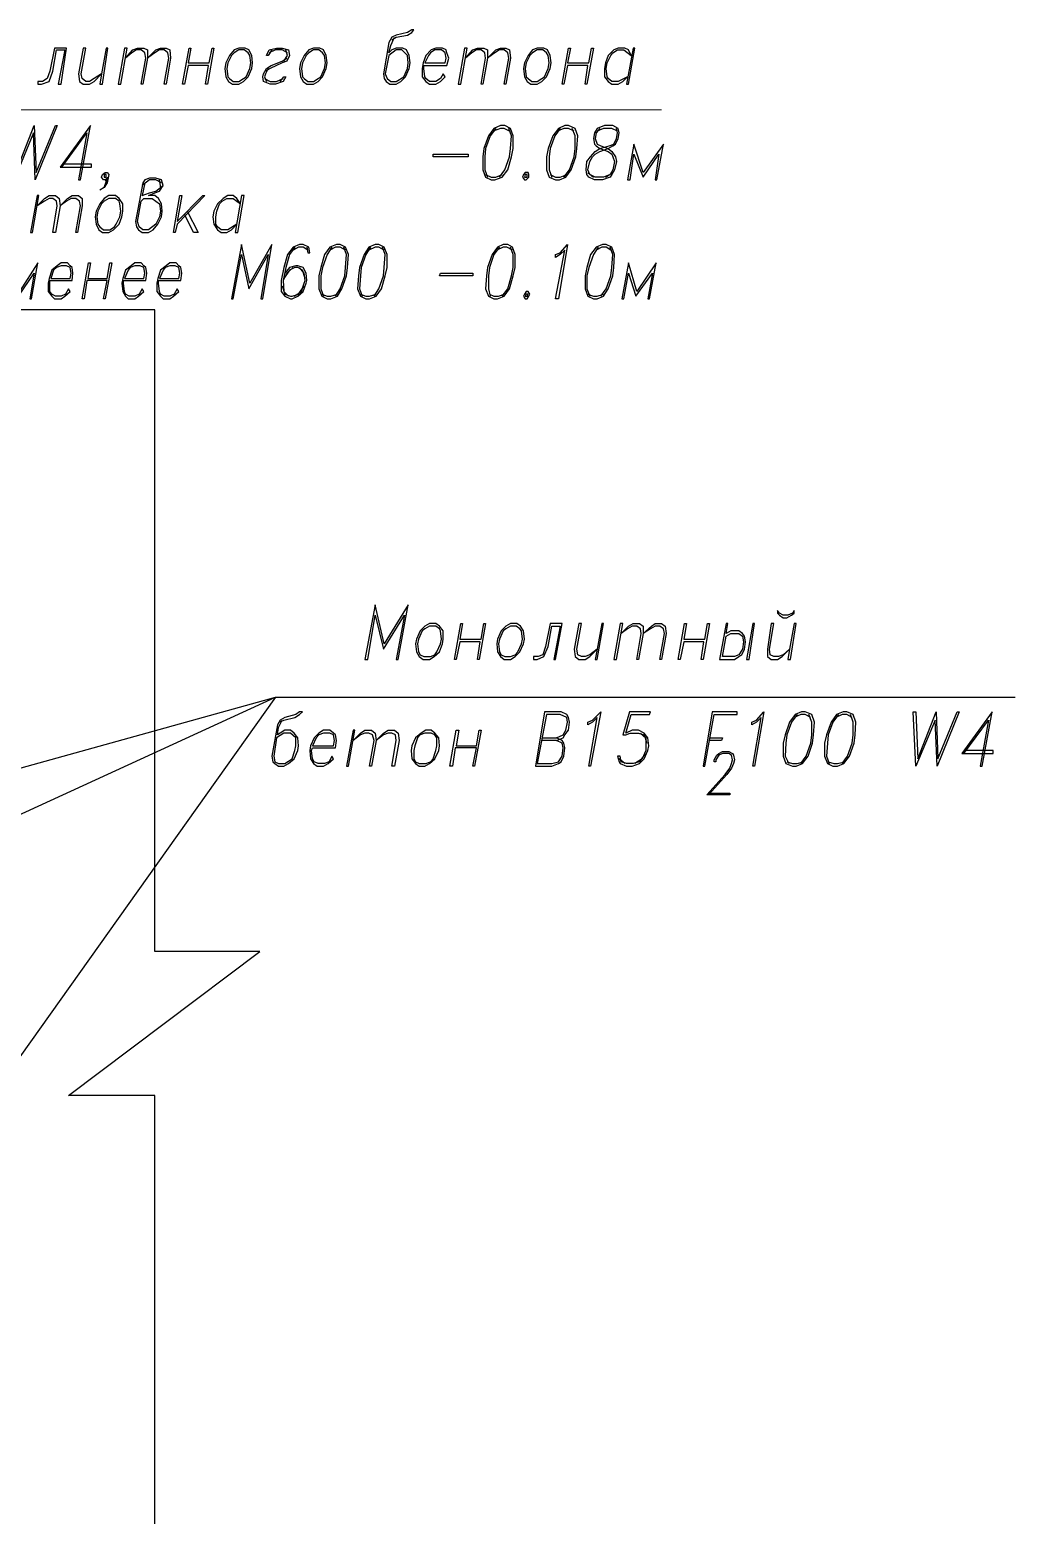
# Model space of a CAD drawing. Header units: millimetres. Extents: x 4241 to 6572, y 870 to 1291.
# Drawn here: x 4978.5 to 5023.8, y 1040.1 to 1108.3 of the extents above; entities that cross this region are included whole.
import ezdxf

# ---------------------------------------------------------------- set-up
doc = ezdxf.new("R2010")
doc.units = ezdxf.units.MM
doc.layers.add('PDF _0', color=7, linetype='Continuous')

msp = doc.modelspace()

# ---------------------------------------------------------------- linework, layer by layer
at = {"layer": 'PDF _0', "lineweight": 25}
for points in [[(4995.1455, 1107.8172), (4995.3572, 1107.9443), (4995.8652, 1108.0289), (4996.0768, 1108.1559), (4996.1615, 1108.2829), (4996.0768, 1108.2829), (4995.8652, 1108.1559), (4995.3572, 1108.0289), (4995.1455, 1107.9443), (4995.0185, 1107.6902), (4994.7645, 1106.2509), (4994.8068, 1106.0392), (4994.8915, 1105.9122), (4995.0608, 1105.7852), (4995.3572, 1105.7852), (4995.5688, 1105.9122), (4995.7805, 1106.1239), (4995.9498, 1106.5049), (4995.9922, 1106.7589), (4995.9498, 1107.0976), (4995.8228, 1107.3516), (4995.6535, 1107.4362), (4995.3572, 1107.4362), (4995.1455, 1107.3516), (4995.0185, 1107.2246), (4995.1031, 1107.5632), (4995.2725, 1107.9443)], [(4989.642, 1107.3516), (4989.4726, 1107.0976), (4989.3879, 1107.0976), (4989.515, 1107.3516), (4989.8536, 1107.4362), (4990.1076, 1107.4362), (4990.404, 1107.3516), (4990.4463, 1107.0976), (4990.3193, 1106.8435), (4990.1076, 1106.7589), (4989.5573, 1106.5049), (4989.3456, 1106.3779)], [(4990.3616, 1107.2246), (4990.1076, 1107.3516), (4989.8113, 1107.3516), (4989.515, 1107.2246)], [(4990.1923, 1106.8435), (4990.3616, 1107.0976), (4990.277, 1107.3516)], [(4990.023, 1105.9122), (4990.1923, 1106.1239), (4990.277, 1106.1239), (4990.15, 1105.9122), (4989.8113, 1105.7852), (4989.5573, 1105.7852), (4989.2609, 1105.9122), (4989.2186, 1106.1239), (4989.2609, 1106.2509), (4989.3879, 1106.5049), (4989.5996, 1106.6319), (4990.1076, 1106.8435), (4990.3193, 1106.9706)], [(4989.4726, 1106.5049), (4989.3456, 1106.2509), (4989.3033, 1106.1239), (4989.3879, 1105.9122)], [(4989.3033, 1106.0392), (4989.5573, 1105.9122), (4989.8536, 1105.9122), (4990.15, 1106.0392)], [(4979.9896, 1101.975), (4981.1327, 1103.5414), (4980.7516, 1101.3824), (4980.8363, 1101.3824), (4981.302, 1103.8801), (4979.905, 1101.975), (4981.3443, 1101.975), (4981.3443, 1102.1021), (4980.032, 1102.1021)], [(4999.9293, 1103.7531), (4999.6753, 1103.4144), (4999.4636, 1102.8217), (4999.4213, 1102.4407), (4999.4213, 1101.848), (4999.5483, 1101.5094)], [(5000.5643, 1103.6261), (5000.3103, 1103.7531), (5000.141, 1103.7531), (4999.8023, 1103.6261)], [(5000.0987, 1101.5094), (5000.3527, 1101.848), (5000.5643, 1102.4407), (5000.6067, 1102.8217), (5000.649, 1103.4144), (5000.522, 1103.7531)], [(5002.8927, 1103.7531), (5002.6387, 1103.4144), (5002.4271, 1102.8217), (5002.3847, 1102.4407), (5002.3847, 1101.848), (5002.5117, 1101.5094)], [(5003.5278, 1103.6261), (5003.2738, 1103.7531), (5003.0621, 1103.7531), (5002.7657, 1103.6261)], [(5003.0621, 1101.5094), (5003.3161, 1101.848), (5003.5278, 1102.4407), (5003.5701, 1102.8217), (5003.5701, 1103.4144), (5003.4431, 1103.7531)], [(5004.7131, 1103.7531), (5004.5438, 1103.5414), (5004.5015, 1103.2874), (5004.5861, 1103.0334), (5004.7555, 1102.9487), (5005.0942, 1102.8217), (5005.2635, 1102.6947), (5005.4328, 1102.4407), (5005.4752, 1102.2291), (5005.3905, 1101.848), (5005.2635, 1101.6364), (5005.1788, 1101.5094), (5004.8401, 1101.3824), (5004.4591, 1101.3824), (5004.2051, 1101.5094), (5004.1205, 1101.6364), (5004.0781, 1101.848), (5004.1205, 1102.2291), (5004.2898, 1102.4407), (5004.5015, 1102.6947), (5004.7131, 1102.8217), (5005.1365, 1102.9487), (5005.3482, 1103.0334), (5005.4752, 1103.2874), (5005.5175, 1103.5414), (5005.4752, 1103.7531)], [(5005.5175, 1103.6261), (5005.2635, 1103.7531), (5004.8825, 1103.7531), (5004.5861, 1103.6261)], [(4981.937, 1101.0437), (4982.1064, 1101.5094), (4981.9794, 1101.3824), (4981.8947, 1101.3824), (4981.81, 1101.5094), (4981.8524, 1101.6364), (4981.9794, 1101.721), (4982.064, 1101.721), (4982.1487, 1101.6364), (4982.064, 1101.2554), (4981.937, 1101.0437), (4981.7253, 1100.9167)], [(4981.9794, 1101.3824), (4982.064, 1101.2554)], [(4984.5618, 1101.2554), (4984.3078, 1101.3824), (4984.0114, 1101.3824), (4983.6727, 1101.1283)], [(4983.7998, 1101.2554), (4983.6727, 1100.6627), (4984.0114, 1100.7897), (4984.3078, 1100.8743), (4984.6464, 1101.1283)], [(4984.5194, 1101.0013), (4984.5194, 1101.1283), (4984.4771, 1101.3824)], [(4999.4636, 1101.6364), (4999.7176, 1101.5094), (4999.9293, 1101.5094), (5000.2257, 1101.6364)], [(5002.4271, 1101.6364), (5002.6811, 1101.5094), (5002.8927, 1101.5094), (5003.1891, 1101.6364)], [(5004.1628, 1101.721), (5004.4168, 1101.5094)], [(5004.9672, 1101.5094), (5005.3058, 1101.721)], [(4985.7472, 1099.943), (4986.2552, 1098.9693), (4986.0435, 1098.9693), (4985.6201, 1099.816)], [(4984.2654, 973.0232), (4984.2654, 1059.3439), (4980.286, 1059.3439), (4989.0916, 1065.9481), (4984.2654, 1065.9481), (4984.2654, 1095.4132), (4902.2629, 1095.4132), (4902.2629, 1090.587), (4895.6587, 1099.3926)], [(4991.2507, 1098.2919), (4991.293, 1098.0379), (4991.3777, 1098.0379), (4991.3353, 1098.2919), (4991.0813, 1098.4189), (4990.912, 1098.4189), (4990.6157, 1098.2919), (4990.3616, 1097.9532), (4990.1923, 1097.3606), (4990.0653, 1096.7679), (4990.0653, 1096.2598), (4990.2346, 1096.0482), (4990.4887, 1095.9212), (4990.5733, 1095.9212), (4990.8273, 1096.0482), (4991.0813, 1096.2598), (4991.2083, 1096.6409), (4991.2507, 1096.7679), (4991.2083, 1097.1065), (4991.0813, 1097.3606), (4990.8273, 1097.4452), (4990.7427, 1097.4452), (4990.4463, 1097.3606), (4990.2346, 1097.1065)], [(4990.7003, 1098.2919), (4990.4463, 1097.9532), (4990.277, 1097.3606), (4990.15, 1096.7679), (4990.1923, 1096.2598), (4990.404, 1096.0482)], [(4991.293, 1098.1649), (4991.0813, 1098.2919), (4990.8697, 1098.2919), (4990.6157, 1098.1649)], [(4992.3937, 1098.2919), (4992.182, 1097.9532), (4991.9704, 1097.3606), (4991.8857, 1096.9795), (4991.8857, 1096.3869), (4992.0127, 1096.0482)], [(4993.0287, 1098.1649), (4992.7747, 1098.2919), (4992.5631, 1098.2919), (4992.309, 1098.1649)], [(4992.5631, 1096.0482), (4992.7747, 1096.3869), (4992.9864, 1096.9795), (4993.0287, 1097.3606), (4993.0711, 1097.9532), (4992.9441, 1098.2919)], [(4994.1718, 1098.2919), (4993.9601, 1097.9532), (4993.7484, 1097.3606), (4993.7061, 1096.9795), (4993.6638, 1096.3869), (4993.7908, 1096.0482)], [(4994.8068, 1098.1649), (4994.5528, 1098.2919), (4994.3835, 1098.2919), (4994.0871, 1098.1649)], [(4994.3411, 1096.0482), (4994.5528, 1096.3869), (4994.7645, 1096.9795), (4994.8068, 1097.3606), (4994.8491, 1097.9532), (4994.7221, 1098.2919)], [(5000.0987, 1098.2919), (4999.8446, 1097.9532), (4999.633, 1097.3606), (4999.5906, 1096.9795), (4999.5906, 1096.3869), (4999.6753, 1096.0482)], [(5000.6913, 1098.1649), (5000.4373, 1098.2919), (5000.268, 1098.2919), (4999.9716, 1098.1649)], [(5000.2257, 1096.0482), (5000.4797, 1096.3869), (5000.649, 1096.9795), (5000.7337, 1097.3606), (5000.7337, 1097.9532), (5000.6067, 1098.2919)], [(5004.6285, 1098.2919), (5004.4168, 1097.9532), (5004.2051, 1097.3606), (5004.1205, 1096.9795), (5004.1205, 1096.3869), (5004.2475, 1096.0482)], [(5005.2212, 1098.1649), (5005.0095, 1098.2919), (5004.7978, 1098.2919), (5004.5438, 1098.1649)], [(5004.7555, 1096.0482), (5005.0095, 1096.3869), (5005.2212, 1096.9795), (5005.2635, 1097.3606), (5005.3058, 1097.9532), (5005.1788, 1098.2919)], [(4990.6157, 1097.3606), (4990.3193, 1097.1065), (4990.15, 1096.7679)], [(4991.166, 1096.8525), (4991.039, 1097.2335), (4990.8273, 1097.3606), (4990.7003, 1097.3606), (4990.4463, 1097.2335), (4990.1923, 1096.8525)], [(4990.658, 1096.0482), (4990.9967, 1096.2598), (4991.1237, 1096.6409), (4991.166, 1096.7679), (4991.1237, 1097.1065), (4990.912, 1097.3606)], [(4990.1076, 1096.5139), (4990.2346, 1096.1328), (4990.4887, 1096.0482), (4990.5733, 1096.0482), (4990.8697, 1096.1328), (4991.1237, 1096.5139)], [(4991.928, 1096.1328), (4992.182, 1096.0482), (4992.3514, 1096.0482), (4992.6477, 1096.1328)], [(4993.7061, 1096.1328), (4993.9601, 1096.0482), (4994.1294, 1096.0482), (4994.4258, 1096.1328)], [(4999.633, 1096.1328), (4999.8446, 1096.0482), (5000.0563, 1096.0482), (5000.3103, 1096.1328)], [(5004.1628, 1096.1328), (5004.4168, 1096.0482), (5004.5861, 1096.0482), (5004.8825, 1096.1328)], [(4930.9659, 1061.2913), (4989.8113, 1077.6325), (5023.8061, 1077.6325)], [(4935.4534, 1052.6973), (4989.8113, 1077.6325), (4944.259, 1013.6223)], [(4989.9806, 1076.4895), (4990.1923, 1076.5742), (4990.7003, 1076.7012), (4990.912, 1076.8282), (4991.039, 1076.9552), (4990.912, 1076.9552), (4990.7427, 1076.8282), (4990.2346, 1076.7012), (4990.023, 1076.5742), (4989.896, 1076.3625), (4989.642, 1074.9231), (4989.6843, 1074.6691), (4989.769, 1074.5844), (4989.9383, 1074.4574), (4990.1923, 1074.4574), (4990.404, 1074.5844), (4990.658, 1074.7961), (4990.8273, 1075.1771), (4990.8697, 1075.3888), (4990.8273, 1075.7698), (4990.658, 1075.9815), (4990.4887, 1076.1085), (4990.2346, 1076.1085), (4990.023, 1075.9815), (4989.896, 1075.8968), (4989.9383, 1076.2355), (4990.1076, 1076.5742)], [(5002.7234, 1075.6428), (5003.0198, 1075.7698), (5003.1044, 1075.8968), (5003.2738, 1076.1085), (5003.3161, 1076.4895), (5003.2738, 1076.7012), (5003.1891, 1076.8282), (5002.9351, 1076.9552), (5002.1731, 1076.9552), (5001.7497, 1074.4574), (5002.5117, 1074.4574), (5002.8081, 1074.5844), (5002.9351, 1074.6691), (5003.0621, 1074.9231), (5003.1044, 1075.3041), (5003.0621, 1075.5158), (5002.9774, 1075.6428), (5002.7234, 1075.7698)], [(5002.0461, 1075.7698), (5002.7234, 1075.7698), (5003.0198, 1075.8968), (5003.1468, 1076.1085), (5003.2314, 1076.4895), (5003.1891, 1076.7012), (5002.8927, 1076.8282), (5002.2577, 1076.8282), (5001.8344, 1074.5844), (5002.5117, 1074.5844), (5002.8081, 1074.6691), (5002.9774, 1074.9231), (5003.0198, 1075.3041), (5002.9774, 1075.5158), (5002.7234, 1075.6428), (5002.0461, 1075.6428)], [(5006.7875, 1075.0501), (5006.5335, 1074.6691), (5006.2372, 1074.5844), (5005.9409, 1074.5844), (5005.6868, 1074.6691), (5005.6445, 1074.9231), (5005.5175, 1074.9231), (5005.6022, 1074.6691), (5005.6445, 1074.5844), (5005.9409, 1074.4574), (5006.1949, 1074.4574), (5006.5335, 1074.5844), (5006.7452, 1074.7961), (5006.9146, 1075.1771), (5006.9569, 1075.3888), (5006.9146, 1075.7698), (5006.7452, 1075.9815), (5006.4912, 1076.1085), (5006.1949, 1076.1085), (5005.8985, 1075.9815), (5006.1525, 1076.8282), (5006.9992, 1076.8282), (5007.0416, 1076.9552), (5006.0679, 1076.9552), (5005.7715, 1075.8968), (5005.8985, 1075.8968), (5006.1102, 1075.9815), (5006.4912, 1075.9815), (5006.7452, 1075.8968), (5006.8722, 1075.5158)], [(5013.7728, 1076.8282), (5013.5188, 1076.4895), (5013.3071, 1075.8968), (5013.2648, 1075.5158), (5013.2224, 1074.9231), (5013.3918, 1074.5844)], [(5014.4078, 1076.7012), (5014.1538, 1076.8282), (5013.9421, 1076.8282), (5013.6458, 1076.7012)], [(5013.9421, 1074.5844), (5014.1961, 1074.9231), (5014.4078, 1075.5158), (5014.4501, 1075.8968), (5014.4501, 1076.4895), (5014.3231, 1076.8282)], [(5015.6779, 1076.8282), (5015.4238, 1076.4895), (5015.2122, 1075.8968), (5015.1698, 1075.5158), (5015.1275, 1074.9231), (5015.2545, 1074.5844)], [(5016.3129, 1076.7012), (5016.0589, 1076.8282), (5015.8472, 1076.8282), (5015.5509, 1076.7012)], [(5015.8472, 1074.5844), (5016.1012, 1074.9231), (5016.3129, 1075.5158), (5016.3552, 1075.8968), (5016.3552, 1076.4895), (5016.2282, 1076.8282)], [(5021.4354, 1075.0501), (5022.5784, 1076.5742), (5022.1974, 1074.4574), (5022.2821, 1074.4574), (5022.7478, 1076.9552), (5021.3507, 1075.0501), (5022.7901, 1075.0501), (5022.7901, 1075.1771), (5021.4777, 1075.1771)], [(5006.5759, 1075.9815), (5006.8299, 1075.7698), (5006.8299, 1075.3888), (5006.8299, 1075.1771), (5006.6605, 1074.7961), (5006.3219, 1074.5844)], [(5009.751, 1075.7698), (5010.3437, 1075.7698), (5010.3013, 1075.6428), (5009.751, 1075.6428)], [(5005.8562, 1074.5844), (5005.6022, 1074.7961)], [(5009.7087, 1073.2297), (5010.6824, 1073.2297), (5010.6824, 1073.145), (5009.624, 1073.145), (5010.4707, 1074.0764), (5010.6824, 1074.3728), (5010.767, 1074.5844), (5010.8094, 1074.7538), (5010.767, 1074.9654), (5010.64, 1075.0501), (5010.3437, 1075.0501), (5010.1743, 1074.9654), (5010.0473, 1074.7538), (5010.0473, 1074.6691), (5009.9627, 1074.6691), (5009.9627, 1074.7538), (5010.0897, 1074.9654), (5010.1743, 1075.0501), (5010.3437, 1075.1348), (5010.64, 1075.1348), (5010.8094, 1075.0501), (5010.8517, 1074.9654), (5010.894, 1074.7538), (5010.8517, 1074.5844), (5010.767, 1074.3728), (5010.5553, 1074.0764), (5009.7087, 1073.145)], [(5013.3071, 1074.6691), (5013.5611, 1074.5844), (5013.7728, 1074.5844), (5014.0691, 1074.6691)], [(5015.2122, 1074.6691), (5015.4662, 1074.5844), (5015.6355, 1074.5844), (5015.9742, 1074.6691)]]:
    msp.add_lwpolyline(points, dxfattribs=at)
for points in [[(4979.8203, 1105.7852), (4979.9473, 1105.7852), (4980.2013, 1107.4362), (4979.6509, 1107.4362), (4979.4393, 1106.3779), (4979.3123, 1106.0392), (4979.1006, 1105.9122), (4978.8889, 1105.9122), (4978.8889, 1105.7852), (4979.0583, 1105.7852), (4979.3969, 1105.9122), (4979.5663, 1106.3779), (4979.7356, 1107.3516), (4980.1166, 1107.3516)], [(4981.81, 1106.2509), (4981.4713, 1106.0392), (4981.2597, 1105.9122), (4981.0903, 1105.9122), (4980.921, 1106.0392), (4980.8787, 1106.2509), (4981.0903, 1107.4362), (4980.9633, 1107.4362), (4980.7516, 1106.2509), (4980.794, 1105.9122), (4980.9633, 1105.7852), (4981.2597, 1105.7852), (4981.4713, 1105.9122), (4981.81, 1106.2509), (4981.7253, 1105.7852), (4981.8524, 1105.7852), (4982.1064, 1107.4362), (4982.0217, 1107.4362)], [(4982.699, 1105.7852), (4982.9954, 1107.4362), (4982.8684, 1107.4362), (4982.572, 1105.7852)], [(4983.7151, 1105.7852), (4983.6304, 1105.7852), (4983.8421, 1106.9706), (4983.7998, 1107.2246), (4983.6304, 1107.3516), (4983.4187, 1107.3516), (4983.2071, 1107.2246), (4982.9107, 1106.9706), (4983.2494, 1107.3516), (4983.4611, 1107.4362), (4983.7574, 1107.4362), (4983.9268, 1107.3516), (4983.9268, 1106.9706)], [(4984.7735, 1105.7852), (4984.6888, 1105.7852), (4984.9005, 1106.9706), (4984.8581, 1107.2246), (4984.6888, 1107.3516), (4984.4771, 1107.3516), (4984.2654, 1107.2246), (4983.9268, 1106.9706), (4984.3078, 1107.3516), (4984.5194, 1107.4362), (4984.7735, 1107.4362), (4984.9428, 1107.3516), (4984.9851, 1106.9706)], [(4985.6201, 1105.7852), (4985.5355, 1105.7852), (4985.8318, 1107.4362), (4985.9165, 1107.4362), (4985.7895, 1106.7589), (4986.7632, 1106.7589), (4986.8902, 1107.4362), (4986.9749, 1107.4362), (4986.6785, 1105.7852), (4986.5938, 1105.7852), (4986.7209, 1106.6319), (4985.7895, 1106.6319)], [(4988.1179, 1107.4362), (4987.9062, 1107.3516), (4987.6946, 1107.0976), (4987.5252, 1106.7589), (4987.4829, 1106.5049), (4987.5252, 1106.1239), (4987.6522, 1105.9122), (4987.8216, 1105.7852), (4988.1179, 1105.7852), (4988.3296, 1105.9122), (4988.5413, 1106.1239), (4988.7106, 1106.5049), (4988.7529, 1106.7589), (4988.7106, 1107.0976), (4988.5836, 1107.3516), (4988.4142, 1107.4362)], [(4988.1179, 1107.3516), (4987.9062, 1107.2246), (4987.7792, 1107.0976), (4987.6099, 1106.7589), (4987.5675, 1106.5049), (4987.6099, 1106.1239), (4987.6946, 1106.0392), (4987.8639, 1105.9122), (4988.1179, 1105.9122), (4988.3296, 1106.0392), (4988.4566, 1106.1239), (4988.6259, 1106.5049), (4988.6683, 1106.7589), (4988.6259, 1107.0976), (4988.5413, 1107.2246), (4988.3719, 1107.3516)], [(4991.547, 1107.4362), (4991.3353, 1107.3516), (4991.1237, 1107.0976), (4990.9543, 1106.7589), (4990.912, 1106.5049), (4990.9543, 1106.1239), (4991.0813, 1105.9122), (4991.2507, 1105.7852), (4991.547, 1105.7852), (4991.7587, 1105.9122), (4991.9704, 1106.1239), (4992.1397, 1106.5049), (4992.182, 1106.7589), (4992.1397, 1107.0976), (4992.0127, 1107.3516), (4991.8434, 1107.4362)], [(4991.547, 1107.3516), (4991.3353, 1107.2246), (4991.2083, 1107.0976), (4991.039, 1106.7589), (4990.9967, 1106.5049), (4991.039, 1106.1239), (4991.1237, 1106.0392), (4991.293, 1105.9122), (4991.547, 1105.9122), (4991.7587, 1106.0392), (4991.8857, 1106.1239), (4992.055, 1106.5049), (4992.0974, 1106.7589), (4992.055, 1107.0976), (4991.9704, 1107.2246), (4991.801, 1107.3516)], [(4995.0185, 1107.0976), (4994.8491, 1106.2509), (4994.9338, 1106.0392), (4995.1031, 1105.9122), (4995.3572, 1105.9122), (4995.6958, 1106.1239), (4995.8652, 1106.5049), (4995.9075, 1106.7589), (4995.8652, 1107.0976), (4995.6112, 1107.3516), (4995.3572, 1107.3516)], [(4996.6272, 1106.6319), (4997.6856, 1106.6319), (4997.7702, 1106.9706), (4997.6856, 1107.2246), (4997.6432, 1107.3516), (4997.4739, 1107.4362), (4997.1775, 1107.4362), (4996.9659, 1107.3516), (4996.7119, 1107.0976), (4996.5849, 1106.7589), (4996.5425, 1106.5049), (4996.5425, 1106.1239), (4996.7119, 1105.9122), (4996.8812, 1105.7852), (4997.1775, 1105.7852), (4997.3892, 1105.9122), (4997.6009, 1106.1239), (4997.5162, 1106.2509), (4997.3892, 1106.0392), (4997.1775, 1105.9122), (4996.8812, 1105.9122), (4996.7119, 1106.0392), (4996.6695, 1106.1239), (4996.6272, 1106.5049)], [(4997.6009, 1106.7589), (4997.6432, 1106.9706), (4997.6009, 1107.2246), (4997.4316, 1107.3516), (4997.1352, 1107.3516), (4996.9235, 1107.2246), (4996.8389, 1107.0976), (4996.6695, 1106.7589)], [(4998.3206, 1105.7852), (4998.6169, 1107.4362), (4998.4899, 1107.4362), (4998.1936, 1105.7852)], [(4999.3366, 1105.7852), (4999.252, 1105.7852), (4999.4636, 1106.9706), (4999.4213, 1107.2246), (4999.252, 1107.3516), (4999.0403, 1107.3516), (4998.8286, 1107.2246), (4998.5323, 1106.9706), (4998.8709, 1107.3516), (4999.0826, 1107.4362), (4999.379, 1107.4362), (4999.5483, 1107.3516), (4999.5483, 1106.9706)], [(5000.395, 1105.7852), (5000.3103, 1105.7852), (5000.522, 1106.9706), (5000.4797, 1107.2246), (5000.3103, 1107.3516), (5000.0987, 1107.3516), (4999.887, 1107.2246), (4999.5483, 1106.9706), (4999.9293, 1107.3516), (5000.141, 1107.4362), (5000.395, 1107.4362), (5000.5643, 1107.3516), (5000.6067, 1106.9706)], [(5001.8344, 1107.4362), (5001.6227, 1107.3516), (5001.411, 1107.0976), (5001.2417, 1106.7589), (5001.1994, 1106.5049), (5001.2417, 1106.1239), (5001.3687, 1105.9122), (5001.538, 1105.7852), (5001.8344, 1105.7852), (5002.0461, 1105.9122), (5002.2577, 1106.1239), (5002.4271, 1106.5049), (5002.4694, 1106.7589), (5002.4271, 1107.0976), (5002.3001, 1107.3516), (5002.1307, 1107.4362)], [(5001.8344, 1107.3516), (5001.6227, 1107.2246), (5001.4957, 1107.0976), (5001.3264, 1106.7589), (5001.284, 1106.5049), (5001.3264, 1106.1239), (5001.411, 1106.0392), (5001.5804, 1105.9122), (5001.8344, 1105.9122), (5002.0461, 1106.0392), (5002.1731, 1106.1239), (5002.3424, 1106.5049), (5002.3847, 1106.7589), (5002.3424, 1107.0976), (5002.2577, 1107.2246), (5002.0884, 1107.3516)], [(5003.0621, 1105.7852), (5002.9774, 1105.7852), (5003.2738, 1107.4362), (5003.3584, 1107.4362), (5003.2314, 1106.7589), (5004.2051, 1106.7589), (5004.3321, 1107.4362), (5004.4168, 1107.4362), (5004.1205, 1105.7852), (5004.0358, 1105.7852), (5004.1628, 1106.6319), (5003.2314, 1106.6319)], [(5005.9832, 1106.1239), (5005.5598, 1105.9122), (5005.2635, 1105.9122), (5005.0942, 1106.0392), (5005.0518, 1106.1239), (5005.0095, 1106.5049), (5005.0518, 1106.7589), (5005.2212, 1107.0976), (5005.3058, 1107.2246), (5005.5175, 1107.3516), (5005.8138, 1107.3516), (5006.1525, 1107.0976), (5006.0255, 1107.3516), (5005.8562, 1107.4362), (5005.5598, 1107.4362), (5005.3482, 1107.3516), (5005.0942, 1107.0976), (5004.9672, 1106.7589), (5004.9248, 1106.5049), (5004.9248, 1106.1239), (5005.0942, 1105.9122), (5005.2635, 1105.7852), (5005.5598, 1105.7852), (5005.7715, 1105.9122)], [(5006.0255, 1105.7852), (5006.3219, 1107.4362), (5006.2372, 1107.4362), (5005.9409, 1105.7852)], [(4978.7619, 1101.3824), (4978.6772, 1103.5414), (4977.7882, 1101.3824), (4977.6612, 1103.8801), (4977.7882, 1103.8801), (4977.8729, 1101.721), (4978.7196, 1103.8801), (4978.8042, 1101.721), (4979.6933, 1103.8801), (4979.7779, 1103.8801)], [(5000.141, 1103.8801), (4999.8446, 1103.7531), (4999.5906, 1103.4144), (4999.379, 1102.8217), (4999.3366, 1102.4407), (4999.3366, 1101.848), (4999.4636, 1101.5094), (4999.7176, 1101.3824), (4999.887, 1101.3824), (5000.2257, 1101.5094), (5000.4797, 1101.848), (5000.649, 1102.4407), (5000.7337, 1102.8217), (5000.7337, 1103.4144), (5000.6067, 1103.7531), (5000.3527, 1103.8801)], [(5003.1044, 1103.8801), (5002.8081, 1103.7531), (5002.5541, 1103.4144), (5002.3424, 1102.8217), (5002.2577, 1102.4407), (5002.2577, 1101.848), (5002.3847, 1101.5094), (5002.6811, 1101.3824), (5002.8504, 1101.3824), (5003.1468, 1101.5094), (5003.4008, 1101.848), (5003.6124, 1102.4407), (5003.6548, 1102.8217), (5003.6971, 1103.4144), (5003.5701, 1103.7531), (5003.2738, 1103.8801)], [(5004.9248, 1103.8801), (5004.5861, 1103.7531), (5004.4591, 1103.5414), (5004.4168, 1103.2874), (5004.4591, 1103.0334), (5004.5438, 1102.9487), (5004.7131, 1102.8217), (5005.0942, 1102.6947), (5005.2635, 1102.5677), (5005.3058, 1102.4407), (5005.3905, 1102.2291), (5005.3058, 1101.848), (5005.1788, 1101.6364), (5004.8825, 1101.5094), (5004.5015, 1101.5094), (5004.2475, 1101.6364), (5004.1628, 1101.848), (5004.2475, 1102.2291), (5004.3745, 1102.4407), (5004.5015, 1102.5677), (5004.7131, 1102.6947), (5005.0942, 1102.8217), (5005.3058, 1102.9487), (5005.4328, 1103.0334), (5005.5598, 1103.2874), (5005.6022, 1103.5414), (5005.5598, 1103.7531), (5005.3058, 1103.8801)], [(4998.6593, 1102.4407), (4997.0505, 1102.4407), (4997.0505, 1102.5677), (4998.6593, 1102.5677)], [(5005.9832, 1101.3824), (5006.1102, 1101.3824), (5006.2795, 1102.5677), (5006.7029, 1101.5094), (5007.4226, 1102.5677), (5007.2532, 1101.3824), (5007.3379, 1101.3824), (5007.6342, 1103.0334), (5006.7029, 1101.721), (5006.2795, 1103.0334)], [(4981.937, 1101.6364), (4981.937, 1101.5094), (4982.0217, 1101.5094), (4982.0217, 1101.6364)], [(4983.9691, 1100.6627), (4984.2654, 1100.7897), (4984.4771, 1100.8743), (4984.6464, 1101.1283), (4984.5618, 1101.3824), (4984.3078, 1101.467), (4984.0114, 1101.467), (4983.7998, 1101.3824), (4983.7151, 1101.2554), (4983.3764, 1099.4773), (4983.4187, 1099.2233), (4983.5034, 1099.0963), (4983.6727, 1098.9693), (4983.9691, 1098.9693), (4984.1808, 1099.0963), (4984.3924, 1099.3503), (4984.5618, 1099.689), (4984.6041, 1099.943), (4984.5618, 1100.2817), (4984.4348, 1100.5357), (4984.2654, 1100.6627)], [(5001.284, 1101.721), (5001.1994, 1101.6364), (5001.157, 1101.5094), (5001.2417, 1101.3824), (5001.3264, 1101.3824), (5001.4534, 1101.5094), (5001.4534, 1101.6364), (5001.411, 1101.721)], [(5001.284, 1101.6364), (5001.2417, 1101.5094), (5001.3687, 1101.5094), (5001.3687, 1101.6364)], [(4978.6349, 1098.9693), (4978.9313, 1100.6627), (4978.8466, 1100.6627), (4978.5502, 1098.9693)], [(4979.6933, 1098.9693), (4979.5663, 1098.9693), (4979.7779, 1100.197), (4979.7356, 1100.4087), (4979.5663, 1100.5357), (4979.3969, 1100.5357), (4979.1853, 1100.4087), (4978.8466, 1100.197), (4979.1853, 1100.5357), (4979.3969, 1100.6627), (4979.6933, 1100.6627), (4979.8626, 1100.5357), (4979.905, 1100.197)], [(4980.7093, 1098.9693), (4980.6246, 1098.9693), (4980.8363, 1100.197), (4980.794, 1100.4087), (4980.6246, 1100.5357), (4980.413, 1100.5357), (4980.2013, 1100.4087), (4979.905, 1100.197), (4980.2436, 1100.5357), (4980.4553, 1100.6627), (4980.7516, 1100.6627), (4980.921, 1100.5357), (4980.921, 1100.197)], [(4982.1487, 1100.6627), (4981.937, 1100.5357), (4981.7253, 1100.2817), (4981.556, 1099.943), (4981.5137, 1099.689), (4981.556, 1099.3503), (4981.683, 1099.0963), (4981.8524, 1098.9693), (4982.1487, 1098.9693), (4982.3604, 1099.0963), (4982.6144, 1099.3503), (4982.7414, 1099.689), (4982.7837, 1099.943), (4982.7837, 1100.2817), (4982.6144, 1100.5357), (4982.445, 1100.6627)], [(4982.1487, 1100.5357), (4981.937, 1100.4087), (4981.81, 1100.2817), (4981.6407, 1099.943), (4981.5983, 1099.689), (4981.6407, 1099.3503), (4981.7253, 1099.2233), (4981.8947, 1099.0963), (4982.191, 1099.0963), (4982.4027, 1099.2233), (4982.4874, 1099.3503), (4982.6567, 1099.689), (4982.699, 1099.943), (4982.6567, 1100.2817), (4982.6144, 1100.4087), (4982.445, 1100.5357)], [(4983.6304, 1100.4087), (4983.7574, 1100.5357), (4984.1384, 1100.5357), (4984.3078, 1100.4087), (4984.4771, 1100.2817), (4984.5194, 1099.943), (4984.4771, 1099.689), (4984.3078, 1099.3503), (4983.9691, 1099.0963), (4983.7151, 1099.0963), (4983.5457, 1099.2233), (4983.4611, 1099.4773)], [(4985.2815, 1099.4773), (4986.4668, 1100.6627), (4986.5515, 1100.6627), (4985.2815, 1099.3503), (4985.1968, 1098.9693), (4985.1121, 1098.9693), (4985.4085, 1100.6627), (4985.4931, 1100.6627)], [(4988.0332, 1099.3503), (4987.6099, 1099.0963), (4987.3135, 1099.0963), (4987.1442, 1099.2233), (4987.0595, 1099.3503), (4987.0595, 1099.689), (4987.1019, 1099.943), (4987.2289, 1100.2817), (4987.3559, 1100.4087), (4987.5675, 1100.5357), (4987.8639, 1100.5357), (4988.2026, 1100.2817), (4988.0332, 1100.5357), (4987.8639, 1100.6627), (4987.6099, 1100.6627), (4987.3982, 1100.5357), (4987.1442, 1100.2817), (4986.9749, 1099.943), (4986.9325, 1099.689), (4986.9749, 1099.3503), (4987.1442, 1099.0963), (4987.3135, 1098.9693), (4987.5675, 1098.9693), (4987.7792, 1099.0963)], [(4988.0756, 1098.9693), (4988.3719, 1100.6627), (4988.2449, 1100.6627), (4987.9486, 1098.9693)], [(4989.1339, 1095.9212), (4989.2186, 1095.9212), (4989.642, 1098.4189), (4988.6259, 1096.6409), (4988.2449, 1098.4189), (4987.7792, 1095.9212), (4987.8639, 1095.9212), (4988.2449, 1097.9532), (4988.5836, 1096.3869), (4989.4726, 1097.9532)], [(4992.6054, 1098.4189), (4992.309, 1098.2919), (4992.055, 1097.9532), (4991.8857, 1097.3606), (4991.801, 1096.9795), (4991.801, 1096.3869), (4991.928, 1096.0482), (4992.182, 1095.9212), (4992.3514, 1095.9212), (4992.6477, 1096.0482), (4992.8594, 1096.3869), (4993.0711, 1096.9795), (4993.1134, 1097.3606), (4993.1557, 1097.9532), (4993.0287, 1098.2919), (4992.7747, 1098.4189)], [(4994.3835, 1098.4189), (4994.0871, 1098.2919), (4993.8754, 1097.9532), (4993.6638, 1097.3606), (4993.6214, 1096.9795), (4993.5791, 1096.3869), (4993.7061, 1096.0482), (4993.9601, 1095.9212), (4994.1294, 1095.9212), (4994.4258, 1096.0482), (4994.6798, 1096.3869), (4994.8491, 1096.9795), (4994.9338, 1097.3606), (4994.9338, 1097.9532), (4994.8068, 1098.2919), (4994.5528, 1098.4189)], [(5000.268, 1098.4189), (5000.014, 1098.2919), (4999.76, 1097.9532), (4999.5483, 1097.3606), (4999.506, 1096.9795), (4999.4636, 1096.3869), (4999.5906, 1096.0482), (4999.8446, 1095.9212), (5000.014, 1095.9212), (5000.3103, 1096.0482), (5000.5643, 1096.3869), (5000.7337, 1096.9795), (5000.8183, 1097.3606), (5000.8183, 1097.9532), (5000.6913, 1098.2919), (5000.4797, 1098.4189)], [(5002.8081, 1095.9212), (5002.6811, 1095.9212), (5003.1044, 1098.1649), (5002.8927, 1097.9532), (5002.6811, 1097.8262), (5002.6811, 1097.9532), (5002.8927, 1098.0379), (5003.2314, 1098.4189)], [(5004.8401, 1098.4189), (5004.5438, 1098.2919), (5004.2898, 1097.9532), (5004.1205, 1097.3606), (5004.0358, 1096.9795), (5004.0358, 1096.3869), (5004.1628, 1096.0482), (5004.4168, 1095.9212), (5004.5861, 1095.9212), (5004.8825, 1096.0482), (5005.0942, 1096.3869), (5005.3058, 1096.9795), (5005.3482, 1097.3606), (5005.3905, 1097.9532), (5005.2635, 1098.2919), (5005.0095, 1098.4189)], [(4977.3225, 1095.9212), (4977.4495, 1095.9212), (4977.6612, 1097.1065), (4977.9999, 1096.0482), (4978.7196, 1097.1065), (4978.5079, 1095.9212), (4978.5926, 1095.9212), (4978.8889, 1097.5722), (4978.0422, 1096.2598), (4977.6189, 1097.5722)], [(4979.4393, 1096.7679), (4980.4553, 1096.7679), (4980.4976, 1097.1065), (4980.4553, 1097.3606), (4980.3706, 1097.4452), (4980.2436, 1097.5722), (4979.9473, 1097.5722), (4979.7779, 1097.4452), (4979.5239, 1097.2335), (4979.3969, 1096.8525), (4979.3546, 1096.6409), (4979.3546, 1096.2598), (4979.5239, 1096.0482), (4979.6509, 1095.9212), (4979.9473, 1095.9212), (4980.1166, 1096.0482), (4980.3706, 1096.2598), (4980.286, 1096.3869), (4980.159, 1096.1328), (4979.9473, 1096.0482), (4979.6933, 1096.0482), (4979.5239, 1096.1328), (4979.4393, 1096.2598), (4979.4393, 1096.6409)], [(4980.3706, 1096.8525), (4980.413, 1097.1065), (4980.3706, 1097.3606), (4980.2013, 1097.4452), (4979.9473, 1097.4452), (4979.7356, 1097.3606), (4979.6086, 1097.2335), (4979.4816, 1096.8525)], [(4981.0057, 1095.9212), (4980.921, 1095.9212), (4981.2173, 1097.5722), (4981.302, 1097.5722), (4981.175, 1096.8525), (4982.064, 1096.8525), (4982.191, 1097.5722), (4982.2757, 1097.5722), (4981.9794, 1095.9212), (4981.8947, 1095.9212), (4982.064, 1096.7679), (4981.1327, 1096.7679)], [(4982.8261, 1096.7679), (4983.8421, 1096.7679), (4983.8844, 1097.1065), (4983.8421, 1097.3606), (4983.7574, 1097.4452), (4983.6304, 1097.5722), (4983.3341, 1097.5722), (4983.1647, 1097.4452), (4982.9107, 1097.2335), (4982.7837, 1096.8525), (4982.7414, 1096.6409), (4982.7837, 1096.2598), (4982.9107, 1096.0482), (4983.0377, 1095.9212), (4983.3341, 1095.9212), (4983.5034, 1096.0482), (4983.7574, 1096.2598), (4983.6727, 1096.3869), (4983.5457, 1096.1328), (4983.3341, 1096.0482), (4983.0801, 1096.0482), (4982.9107, 1096.1328), (4982.8684, 1096.2598), (4982.8261, 1096.6409)], [(4983.7574, 1096.8525), (4983.7998, 1097.1065), (4983.7574, 1097.3606), (4983.5881, 1097.4452), (4983.3341, 1097.4452), (4983.1224, 1097.3606), (4983.0377, 1097.2335), (4982.8684, 1096.8525)], [(4984.4348, 1096.7679), (4985.4508, 1096.7679), (4985.4931, 1097.1065), (4985.4508, 1097.3606), (4985.3661, 1097.4452), (4985.2391, 1097.5722), (4984.9428, 1097.5722), (4984.7735, 1097.4452), (4984.5194, 1097.2335), (4984.3924, 1096.8525), (4984.3501, 1096.6409), (4984.3501, 1096.2598), (4984.5194, 1096.0482), (4984.6464, 1095.9212), (4984.9428, 1095.9212), (4985.1121, 1096.0482), (4985.3661, 1096.2598), (4985.2815, 1096.3869), (4985.1545, 1096.1328), (4984.9428, 1096.0482), (4984.6888, 1096.0482), (4984.5194, 1096.1328), (4984.4771, 1096.2598), (4984.4348, 1096.6409)], [(4985.3661, 1096.8525), (4985.4085, 1097.1065), (4985.3661, 1097.3606), (4985.1968, 1097.4452), (4984.9428, 1097.4452), (4984.7311, 1097.3606), (4984.6464, 1097.2335), (4984.4771, 1096.8525)], [(4998.8709, 1096.9795), (4997.3469, 1096.9795), (4997.3892, 1097.1065), (4998.8709, 1097.1065)], [(5005.7292, 1095.9212), (5005.8138, 1095.9212), (5006.0255, 1097.1065), (5006.3642, 1096.0482), (5007.1262, 1097.1065), (5006.9146, 1095.9212), (5006.9992, 1095.9212), (5007.2956, 1097.5722), (5006.4065, 1096.2598), (5006.0255, 1097.5722)], [(5001.3264, 1096.2598), (5001.2417, 1096.1328), (5001.1994, 1096.0482), (5001.284, 1095.9212), (5001.3687, 1095.9212), (5001.4534, 1096.0482), (5001.4957, 1096.1328), (5001.411, 1096.2598)], [(5001.3264, 1096.1328), (5001.284, 1096.0482), (5001.3687, 1096.0482), (5001.411, 1096.1328)], [(4995.3572, 1079.3683), (4995.4418, 1079.3683), (4995.9075, 1081.866), (4994.8068, 1080.088), (4994.3835, 1081.866), (4993.9178, 1079.3683), (4994.0448, 1079.3683), (4994.3835, 1081.4003), (4994.7645, 1079.8339), (4995.7382, 1081.4003)], [(5013.6458, 1081.612), (5013.5611, 1081.485), (5013.3494, 1081.4003), (5013.1378, 1081.4003), (5012.9684, 1081.485), (5012.8838, 1081.612), (5012.8838, 1081.485), (5012.9684, 1081.4003), (5013.1378, 1081.2733), (5013.3071, 1081.2733), (5013.5188, 1081.4003), (5013.6458, 1081.485)], [(4996.8812, 1081.0193), (4996.6695, 1080.8923), (4996.4579, 1080.6806), (4996.2885, 1080.2996), (4996.2462, 1080.088), (4996.2885, 1079.7069), (4996.4155, 1079.4953), (4996.5849, 1079.3683), (4996.8812, 1079.3683), (4997.0929, 1079.4953), (4997.3469, 1079.7069), (4997.4739, 1080.088), (4997.5162, 1080.2996), (4997.5162, 1080.6806), (4997.3469, 1080.8923), (4997.1775, 1081.0193)], [(4996.8812, 1080.8923), (4996.6695, 1080.7653), (4996.5425, 1080.6806), (4996.3732, 1080.2996), (4996.3309, 1080.088), (4996.3732, 1079.7069), (4996.4579, 1079.5799), (4996.6272, 1079.4953), (4996.9235, 1079.4953), (4997.1352, 1079.5799), (4997.2199, 1079.7069), (4997.3892, 1080.088), (4997.4316, 1080.2996), (4997.3892, 1080.6806), (4997.3469, 1080.7653), (4997.1775, 1080.8923)], [(4998.1089, 1079.3683), (4998.0242, 1079.3683), (4998.3206, 1081.0193), (4998.4053, 1081.0193), (4998.2783, 1080.2996), (4999.252, 1080.2996), (4999.379, 1081.0193), (4999.4636, 1081.0193), (4999.1673, 1079.3683), (4999.0826, 1079.3683), (4999.2096, 1080.1726), (4998.2783, 1080.1726)], [(5000.6067, 1081.0193), (5000.395, 1080.8923), (5000.1833, 1080.6806), (5000.014, 1080.2996), (4999.9716, 1080.088), (5000.014, 1079.7069), (5000.141, 1079.4953), (5000.3103, 1079.3683), (5000.6067, 1079.3683), (5000.8183, 1079.4953), (5001.03, 1079.7069), (5001.1994, 1080.088), (5001.2417, 1080.2996), (5001.1994, 1080.6806), (5001.0724, 1080.8923), (5000.903, 1081.0193)], [(5000.6067, 1080.8923), (5000.395, 1080.7653), (5000.268, 1080.6806), (5000.0987, 1080.2996), (5000.0563, 1080.088), (5000.0987, 1079.7069), (5000.1833, 1079.5799), (5000.3527, 1079.4953), (5000.6067, 1079.4953), (5000.8183, 1079.5799), (5000.9453, 1079.7069), (5001.1147, 1080.088), (5001.157, 1080.2996), (5001.1147, 1080.6806), (5001.03, 1080.7653), (5000.8607, 1080.8923)], [(5002.5964, 1079.3683), (5002.6811, 1079.3683), (5002.9774, 1081.0193), (5002.4271, 1081.0193), (5002.2154, 1079.9609), (5002.0884, 1079.5799), (5001.8767, 1079.4953), (5001.665, 1079.4953), (5001.665, 1079.3683), (5001.8344, 1079.3683), (5002.1307, 1079.4953), (5002.3424, 1079.9609), (5002.5117, 1080.8923), (5002.8927, 1080.8923)], [(5004.5861, 1079.8339), (5004.2475, 1079.5799), (5004.0358, 1079.4953), (5003.8664, 1079.4953), (5003.6971, 1079.5799), (5003.6548, 1079.8339), (5003.8664, 1081.0193), (5003.7394, 1081.0193), (5003.5278, 1079.8339), (5003.5701, 1079.4953), (5003.7394, 1079.3683), (5004.0358, 1079.3683), (5004.2475, 1079.4953), (5004.5861, 1079.8339), (5004.5015, 1079.3683), (5004.5861, 1079.3683), (5004.8825, 1081.0193), (5004.7978, 1081.0193)], [(5005.4752, 1079.3683), (5005.7715, 1081.0193), (5005.6445, 1081.0193), (5005.3482, 1079.3683)], [(5006.4912, 1079.3683), (5006.4065, 1079.3683), (5006.6182, 1080.5536), (5006.5759, 1080.7653), (5006.4065, 1080.8923), (5006.1949, 1080.8923), (5005.9832, 1080.7653), (5005.6868, 1080.5536), (5006.0255, 1080.8923), (5006.2372, 1081.0193), (5006.5335, 1081.0193), (5006.7029, 1080.8923), (5006.7029, 1080.5536)], [(5007.5496, 1079.3683), (5007.4649, 1079.3683), (5007.6766, 1080.5536), (5007.6342, 1080.7653), (5007.4649, 1080.8923), (5007.2532, 1080.8923), (5007.0416, 1080.7653), (5006.7029, 1080.5536), (5007.0839, 1080.8923), (5007.2532, 1081.0193), (5007.5496, 1081.0193), (5007.7189, 1080.8923), (5007.7612, 1080.5536)], [(5008.3963, 1079.3683), (5008.3116, 1079.3683), (5008.6079, 1081.0193), (5008.6926, 1081.0193), (5008.5656, 1080.2996), (5009.5393, 1080.2996), (5009.6663, 1081.0193), (5009.751, 1081.0193), (5009.4546, 1079.3683), (5009.37, 1079.3683), (5009.497, 1080.1726), (5008.5656, 1080.1726)], [(5010.513, 1081.0193), (5010.2167, 1079.3683), (5010.894, 1079.3683), (5011.1057, 1079.4953), (5011.2327, 1079.5799), (5011.3597, 1079.8339), (5011.402, 1080.1726), (5011.3597, 1080.4266), (5011.275, 1080.5536), (5011.1057, 1080.6806), (5010.7247, 1080.6806), (5010.513, 1080.5536), (5010.5977, 1081.0193)], [(5011.8254, 1081.0193), (5011.7407, 1081.0193), (5011.4444, 1079.3683), (5011.5714, 1079.3683)], [(5013.4341, 1079.8339), (5013.1378, 1079.5799), (5012.9261, 1079.4953), (5012.7144, 1079.4953), (5012.5451, 1079.5799), (5012.5027, 1079.8339), (5012.7144, 1081.0193), (5012.5874, 1081.0193), (5012.4181, 1079.8339), (5012.4181, 1079.4953), (5012.5874, 1079.3683), (5012.8838, 1079.3683), (5013.0954, 1079.4953), (5013.4341, 1079.8339), (5013.3494, 1079.3683), (5013.4764, 1079.3683), (5013.7305, 1081.0193), (5013.6458, 1081.0193)], [(5010.513, 1080.4266), (5010.7247, 1080.5536), (5011.1057, 1080.5536), (5011.275, 1080.4266), (5011.3174, 1080.1726), (5011.275, 1079.8339), (5011.1057, 1079.5799), (5010.894, 1079.4953), (5010.3437, 1079.4953)], [(5004.2898, 1074.4574), (5004.2051, 1074.4574), (5004.5861, 1076.7012), (5004.3745, 1076.4895), (5004.1628, 1076.3625), (5004.1628, 1076.4895), (5004.3745, 1076.5742), (5004.7555, 1076.9552)], [(5011.021, 1076.9552), (5009.878, 1076.9552), (5009.4546, 1074.4574), (5009.5393, 1074.4574), (5009.9627, 1076.8282), (5011.021, 1076.8282)], [(5011.8254, 1074.4574), (5011.7407, 1074.4574), (5012.1217, 1076.7012), (5011.9101, 1076.4895), (5011.6984, 1076.3625), (5011.6984, 1076.4895), (5011.9101, 1076.5742), (5012.2487, 1076.9552)], [(5013.9845, 1076.9552), (5013.6881, 1076.8282), (5013.4341, 1076.4895), (5013.2224, 1075.8968), (5013.1378, 1075.5158), (5013.1378, 1074.9231), (5013.2648, 1074.5844), (5013.5611, 1074.4574), (5013.7305, 1074.4574), (5014.0268, 1074.5844), (5014.2808, 1074.9231), (5014.4925, 1075.5158), (5014.5348, 1075.8968), (5014.5772, 1076.4895), (5014.4501, 1076.8282), (5014.1538, 1076.9552)], [(5015.8895, 1076.9552), (5015.5932, 1076.8282), (5015.3392, 1076.4895), (5015.1275, 1075.8968), (5015.0428, 1075.5158), (5015.0428, 1074.9231), (5015.1698, 1074.5844), (5015.4238, 1074.4574), (5015.6355, 1074.4574), (5015.9319, 1074.5844), (5016.1859, 1074.9231), (5016.3975, 1075.5158), (5016.4399, 1075.8968), (5016.4822, 1076.4895), (5016.3552, 1076.8282), (5016.0589, 1076.9552)], [(5020.2077, 1074.4574), (5020.123, 1076.5742), (5019.234, 1074.4574), (5019.107, 1076.9552), (5019.234, 1076.9552), (5019.3186, 1074.7961), (5020.1653, 1076.9552), (5020.25, 1074.7961), (5021.139, 1076.9552), (5021.2237, 1076.9552)], [(4989.8536, 1075.7698), (4989.7266, 1074.9231), (4989.769, 1074.6691), (4989.9383, 1074.5844), (4990.2346, 1074.5844), (4990.5733, 1074.7961), (4990.7003, 1075.1771), (4990.7427, 1075.3888), (4990.7427, 1075.7698), (4990.4887, 1075.9815), (4990.1923, 1075.9815)], [(4991.5047, 1075.3041), (4992.5631, 1075.3041), (4992.6054, 1075.6428), (4992.5631, 1075.8968), (4992.4784, 1075.9815), (4992.309, 1076.1085), (4992.0127, 1076.1085), (4991.801, 1075.9815), (4991.5894, 1075.7698), (4991.42, 1075.3888), (4991.3777, 1075.1771), (4991.42, 1074.7961), (4991.547, 1074.5844), (4991.7164, 1074.4574), (4992.0127, 1074.4574), (4992.2244, 1074.5844), (4992.4784, 1074.7961), (4992.3937, 1074.9231), (4992.2667, 1074.6691), (4992.055, 1074.5844), (4991.7587, 1074.5844), (4991.5894, 1074.6691), (4991.5047, 1074.7961), (4991.4624, 1075.1771)], [(4992.4784, 1075.3888), (4992.5207, 1075.6428), (4992.4784, 1075.8968), (4992.309, 1075.9815), (4992.0127, 1075.9815), (4991.801, 1075.8968), (4991.674, 1075.7698), (4991.5047, 1075.3888)], [(4993.1557, 1074.4574), (4993.4521, 1076.1085), (4993.3674, 1076.1085), (4993.0711, 1074.4574)], [(4994.2141, 1074.4574), (4994.1294, 1074.4574), (4994.3411, 1075.6428), (4994.2564, 1075.8968), (4994.0871, 1075.9815), (4993.9178, 1075.9815), (4993.7061, 1075.8968), (4993.3674, 1075.6428), (4993.7061, 1075.9815), (4993.9178, 1076.1085), (4994.2141, 1076.1085), (4994.3835, 1075.9815), (4994.4258, 1075.6428)], [(4995.2725, 1074.4574), (4995.1455, 1074.4574), (4995.3572, 1075.6428), (4995.3148, 1075.8968), (4995.1455, 1075.9815), (4994.9761, 1075.9815), (4994.7645, 1075.8968), (4994.4258, 1075.6428), (4994.7645, 1075.9815), (4994.9761, 1076.1085), (4995.2725, 1076.1085), (4995.4418, 1075.9815), (4995.4842, 1075.6428)], [(4996.7119, 1076.1085), (4996.5002, 1075.9815), (4996.2462, 1075.7698), (4996.0768, 1075.3888), (4996.0345, 1075.1771), (4996.0768, 1074.7961), (4996.2462, 1074.5844), (4996.4155, 1074.4574), (4996.6695, 1074.4574), (4996.8812, 1074.5844), (4997.1352, 1074.7961), (4997.3046, 1075.1771), (4997.3469, 1075.3888), (4997.3046, 1075.7698), (4997.1352, 1075.9815), (4996.9659, 1076.1085)], [(4996.6695, 1075.9815), (4996.4579, 1075.8968), (4996.3309, 1075.7698), (4996.2038, 1075.3888), (4996.1615, 1075.1771), (4996.1615, 1074.7961), (4996.2462, 1074.6691), (4996.4155, 1074.5844), (4996.7119, 1074.5844), (4996.9235, 1074.6691), (4997.0505, 1074.7961), (4997.1775, 1075.1771), (4997.2199, 1075.3888), (4997.2199, 1075.7698), (4997.1352, 1075.8968), (4996.9659, 1075.9815)], [(4997.9396, 1074.4574), (4997.8126, 1074.4574), (4998.1089, 1076.1085), (4998.2359, 1076.1085), (4998.1089, 1075.3888), (4999.0403, 1075.3888), (4999.1673, 1076.1085), (4999.252, 1076.1085), (4998.9556, 1074.4574), (4998.8709, 1074.4574), (4999.0403, 1075.3041), (4998.0666, 1075.3041)]]:
    msp.add_lwpolyline(points, close=True, dxfattribs=at)
at = {"layer": 'PDF _0', "lineweight": 13}
msp.add_lwpolyline([(5007.5496, 1104.5998), (4947.6458, 1104.5998), (4926.0551, 1060.6563)], dxfattribs=at)

doc.saveas('drawing.dxf')
